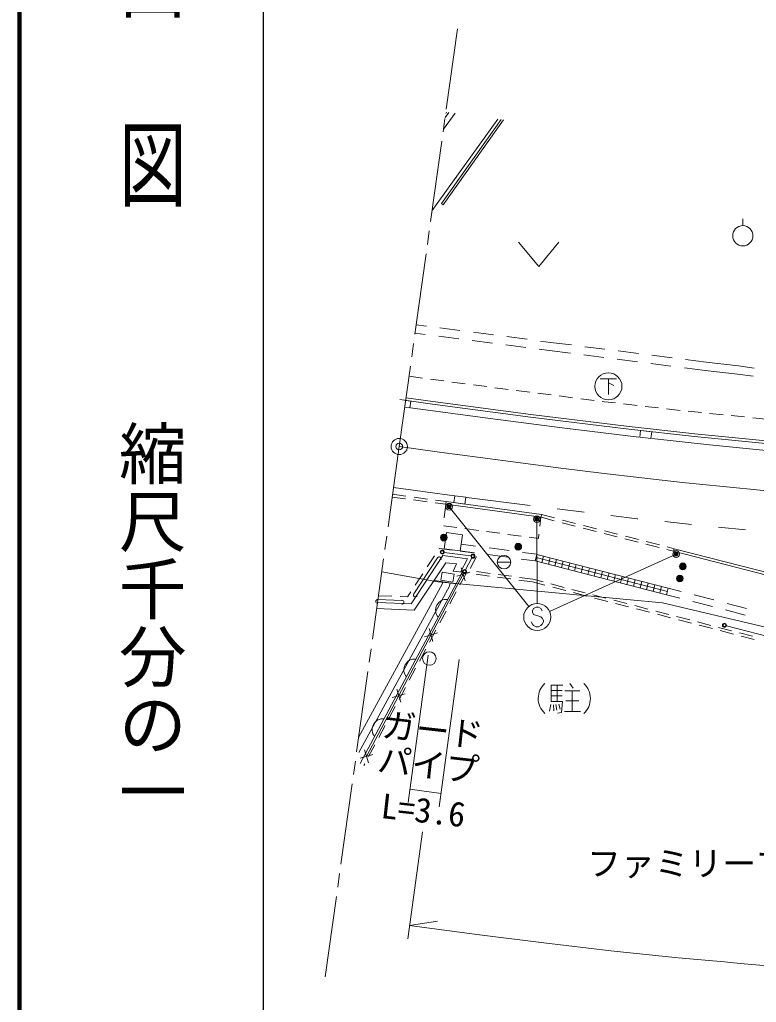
# Model space of a CAD drawing. Units: millimetres at full size, sheet at 1:1000; details may follow other scales. Extents: x 40000 to 680000, y 20000 to 380000.
# Drawn here: x 40000 to 94474, y 247905 to 320598 of the extents above; entities that cross this region are included whole.
import ezdxf
from ezdxf.enums import TextEntityAlignment as Align

# ---------------------------------------------------------------- set-up
doc = ezdxf.new("R2010")
doc.units = ezdxf.units.MM
doc.header["$LTSCALE"] = 1000
doc.header["$PDMODE"] = 32
doc.header["$PDSIZE"] = 500
doc.linetypes.add('CHAIN', pattern=[18.5, 12, -1.5, 3.5, -1.5])
for name, color, linetype, lineweight in [('M-BGD', 7, 'Continuous', 13), ('M-BGD-EXST', 7, 'Continuous', 13), ('M-BMK', 2, 'Continuous', 13), ('M-BMK-ROW', 7, 'Continuous', 13), ('M-BMK-SRVR', 3, 'Continuous', 13), ('M-STR-HTXT', 7, 'Continuous', 13), ('M-STR-STRC', 7, 'Continuous', 13), ('M-TTL', 2, 'Continuous', 140), ('M-TTL-BAND', 7, 'Continuous', 25)]:
    doc.layers.add(name, color=color, linetype=linetype, lineweight=lineweight)
doc.layers.add('M-BMK-HTXT', color=7, linetype='Continuous')
doc.styles.add('@ＭＳ ゴシック', font='')
doc.styles.add('ＭＳ ゴシック', font='')
doc.styles.get('@ＭＳ ゴシック').set_extended_font_data('@MS Gothic')
doc.styles.get('ＭＳ ゴシック').set_extended_font_data('MS Gothic')

msp = doc.modelspace()

# ---------------------------------------------------------------- linework, layer by layer
at = {"layer": 'M-BGD'}
for p, q in [((72213, 313672), (71340, 312489)), ((71743, 313738), (71460, 313348)), ((71504, 313664), (71574, 313761)), ((70995, 307160), (75348, 313239)), ((71192, 306993), (75614, 313203)), ((71315, 306906), (75782, 313180)), ((70503, 306487), (70995, 307160)), ((71192, 306993), (71315, 306906)), ((93474, 305363), (93474, 305863)), ((76879, 304146), (78379, 302346)), ((78379, 302346), (79879, 304146)), ((69237, 297409), (69997, 297310)), ((69323, 298023), (70079, 297924)), ((71071, 297795), (72558, 297601)), ((73550, 297472), (75037, 297278)), ((70989, 297181), (72476, 296987)), ((73468, 296858), (74955, 296664)), ((76029, 297149), (77517, 296955)), ((78508, 296826), (79265, 296728)), ((79265, 296728), (80797, 296533)), ((75947, 296535), (77434, 296341)), ((78426, 296212), (79186, 296113)), ((79186, 296113), (80720, 295918)), ((81789, 296407), (83277, 296218)), ((84269, 296093), (85758, 295904)), ((81712, 295792), (83200, 295603)), ((84192, 295477), (85680, 295289)), ((86672, 295163), (88160, 294974)), ((86750, 295778), (88238, 295589)), ((89230, 295463), (90762, 295269)), ((90762, 295269), (93165, 294979)), ((89152, 294848), (90686, 294653)), ((90686, 294653), (93088, 294364)), ((93165, 294979), (94325, 294829)), ((68792, 294214), (69783, 294082)), ((70378, 294003), (71369, 293871)), ((71964, 293792), (72955, 293660)), ((93088, 294364), (94247, 294214)), ((73550, 293581), (74541, 293449)), ((75136, 293370), (76127, 293238)), ((76722, 293162), (77714, 293037)), ((78309, 292961), (79301, 292835)), ((68543, 292431), (68920, 292381)), ((79897, 292760), (80889, 292634)), ((81484, 292558), (82476, 292433)), ((83071, 292357), (83243, 292335)), ((83243, 292335), (84065, 292241)), ((84661, 292173), (85654, 292059)), ((86250, 291990), (87244, 291877)), ((87840, 291808), (88833, 291694)), ((89430, 291628), (90425, 291528)), ((91022, 291468), (92017, 291368)), ((92614, 291308), (93609, 291208)), ((94206, 291148), (95201, 291048)), ((67547, 285287), (68538, 285152)), ((67574, 285485), (68565, 285351)), ((69132, 285072), (70123, 284937)), ((69160, 285270), (70151, 285135)), ((70745, 285054), (71537, 284946)), ((70718, 284856), (71510, 284748)), ((71510, 284748), (71400, 283754)), ((71537, 284946), (71510, 284748)), ((71510, 284748), (78564, 283784)), ((78466, 283129), (78541, 283788)), ((78563, 283783), (79532, 283534)), ((78591, 283982), (79559, 283734)), ((80141, 283584), (81109, 283336)), ((71344, 283166), (72335, 283032)), ((72929, 282951), (73920, 282817)), ((80113, 283385), (81082, 283136)), ((81663, 282987), (82632, 282738)), ((81690, 283186), (82659, 282938)), ((83240, 282789), (84209, 282540)), ((74515, 282737), (75506, 282603)), ((76101, 282523), (77092, 282389)), ((77686, 282308), (78362, 282217)), ((78362, 282217), (78398, 282533)), ((83213, 282589), (84181, 282340)), ((84762, 282191), (85731, 281943)), ((84790, 282391), (85758, 282142)), ((71010, 281449), (71035, 281487)), ((71035, 281487), (71982, 281363)), ((72650, 281791), (73718, 281649)), ((74709, 281518), (76196, 281321)), ((86312, 281793), (87281, 281545)), ((86339, 281993), (87308, 281744)), ((87862, 281395), (88348, 281271)), ((87889, 281595), (88397, 281464)), ((88397, 281464), (88348, 281271)), ((70132, 280111), (70681, 280947)), ((72577, 281285), (73568, 281156)), ((72583, 281296), (73621, 281158)), ((73771, 280875), (73304, 279991)), ((74613, 281026), (76100, 280829)), ((77091, 280698), (78130, 280560)), ((77188, 281189), (78255, 281048)), ((78130, 280560), (78254, 281044)), ((78192, 280802), (87894, 278300)), ((78254, 281044), (87956, 278542)), ((78614, 280435), (78739, 280919)), ((79098, 280310), (79223, 280794)), ((79582, 280185), (79707, 280670)), ((88348, 281271), (98323, 278712)), ((72652, 280047), (72945, 279091)), ((75317, 280468), (76317, 280468)), ((80066, 280061), (80191, 280545)), ((80550, 279936), (80675, 280420)), ((81035, 279811), (81159, 280295)), ((81519, 279686), (81644, 280170)), ((82003, 279561), (82128, 280045)), ((82487, 279436), (82612, 279920)), ((72710, 279714), (65184, 265562)), ((65649, 266103), (72798, 279569)), ((69254, 278774), (69803, 279610)), ((72320, 279422), (73277, 279715)), ((73030, 279678), (72560, 278795)), ((73157, 279662), (73131, 279666)), ((74742, 279443), (73752, 279580)), ((74781, 279640), (73791, 279777)), ((76327, 279224), (75337, 279361)), ((76366, 279421), (75376, 279557)), ((77912, 279005), (76922, 279142)), ((77951, 279201), (76960, 279338)), ((78707, 279005), (77951, 279201)), ((82971, 279311), (83096, 279796)), ((83455, 279187), (83580, 279671)), ((83940, 279062), (84064, 279546)), ((84424, 278937), (84549, 279421)), ((84908, 278812), (85033, 279296)), ((85392, 278687), (85517, 279171)), ((72224, 278852), (70691, 279105)), ((78834, 278766), (77912, 279005)), ((80256, 278604), (79288, 278855)), ((80383, 278364), (79415, 278615)), ((81805, 278202), (80837, 278453)), ((85876, 278562), (86001, 279047)), ((86360, 278438), (86485, 278922)), ((86845, 278313), (86969, 278797)), ((87329, 278188), (87454, 278672)), ((87956, 278542), (88917, 278295)), ((66527, 277978), (67527, 277941)), ((68126, 277919), (68679, 277899)), ((68679, 277899), (68924, 278273)), ((72279, 278265), (71809, 277382)), ((81932, 277963), (80964, 278214)), ((83354, 277801), (82386, 278052)), ((83481, 277561), (82513, 277812)), ((87831, 278058), (88813, 277805)), ((89885, 278045), (91338, 277670)), ((84902, 277399), (83934, 277650)), ((85029, 277160), (84061, 277411)), ((86451, 276998), (85483, 277249)), ((86578, 276758), (85610, 277009)), ((89781, 277555), (91234, 277180)), ((92306, 277420), (93758, 277045)), ((71528, 276852), (71058, 275969)), ((88000, 276596), (87032, 276847)), ((88127, 276357), (87159, 276608)), ((89549, 276195), (88581, 276446)), ((92202, 276931), (93654, 276556)), ((70269, 275558), (70562, 274602)), ((89676, 275955), (88708, 276206)), ((91098, 275793), (90130, 276044)), ((91225, 275554), (90257, 275804)), ((92646, 275392), (91678, 275643)), ((69937, 274934), (70893, 275227)), ((70776, 275440), (70307, 274557)), ((92773, 275152), (91805, 275403)), ((94195, 274990), (93227, 275241)), ((94322, 274750), (93354, 275001)), ((70025, 274027), (69555, 273144)), ((69274, 272614), (68804, 271731)), ((68523, 271202), (68053, 270319)), ((80175, 271362), (79301, 271362)), ((79301, 271362), (79301, 270165)), ((79738, 271362), (79738, 270165)), ((80673, 271482), (80924, 271154)), ((67554, 270445), (68510, 270738)), ((67886, 271070), (68179, 270114)), ((79301, 270979), (80121, 270979)), ((79301, 270575), (80115, 270575)), ((80312, 270958), (81432, 270958)), ((80864, 270958), (80864, 269417)), ((67771, 269789), (67302, 268906)), ((79279, 269941), (79175, 269433)), ((79301, 270165), (80148, 270165)), ((79471, 269914), (79503, 269460)), ((79645, 269941), (79733, 269509)), ((79880, 269968), (79957, 269581)), ((80148, 270165), (80055, 269351)), ((80394, 270214), (81350, 270214)), ((80055, 269351), (79777, 269302)), ((80296, 269417), (81465, 269417)), ((67020, 268376), (66550, 267493)), ((66269, 266964), (65799, 266081)), ((65171, 265957), (66127, 266250)), ((65503, 266582), (65796, 265625)), ((65518, 265551), (65449, 265421))]:
    msp.add_line(p, q, dxfattribs=at)
for points in [[(100858, 288772), (97181, 289048), (89906, 289759), (85053, 290302), (77784, 291196), (70536, 292158), (68105, 292489)], [(68920, 292381), (68855, 291887), (68474, 291937)], [(100873, 288971), (97199, 289247), (89927, 289958), (85077, 290500), (77809, 291395), (70563, 292356), (68570, 292627)], [(71537, 284946), (78591, 283982), (78564, 283784)], [(88397, 281464), (98356, 278910), (100801, 278703), (103234, 278526), (105655, 278358), (108107, 278214), (110525, 278070), (113580, 277936), (115935, 278334), (115968, 278137)], [(66458, 277480), (68942, 277389), (71281, 280950), (73118, 280710), (72598, 279727)], [(66395, 277027), (69172, 276907), (71503, 280419), (72312, 280331), (72065, 279789), (73131, 279666)], [(78130, 280560), (87831, 278058), (87956, 278542)], [(71287, 279029), (71255, 278881), (65067, 267504)], [(71825, 278911), (71776, 278687), (65079, 266376)]]:
    msp.add_lwpolyline(points, dxfattribs=at)
for points in [[(86734, 290108), (86677, 289610), (85862, 289702), (85919, 290200)], [(72111, 284871), (72182, 285381), (72989, 285267), (72917, 284758)], [(72583, 281296), (71398, 281457), (71562, 282651), (72746, 282489)], [(71148, 279133), (71243, 279723), (72135, 279580), (72040, 278990)]]:
    msp.add_lwpolyline(points, close=True, dxfattribs=at)
for centre, radius in [((93474, 304613), 750), ((75817, 280468), 500), ((70293, 273336), 500)]:
    msp.add_circle(centre, radius, dxfattribs=at)
for centre, radius, start, end in [((71570, 276906), 812, 84.61597, 219.37624), ((69223, 272492), 812, 84.61597, 219.37624), ((79830, 270384), 1485, 131.69789, 228.01917), ((80682, 270379), 1521, 312.86378, 47.4164), ((66875, 268077), 812, 84.61597, 219.37624)]:
    msp.add_arc(centre, radius, start, end, dxfattribs=at)
at = {"layer": 'M-BGD-EXST'}
for p, q in [((82937, 294026), (84137, 294026)), ((83537, 294026), (83537, 292876)), ((83537, 293726), (83937, 293526))]:
    msp.add_line(p, q, dxfattribs=at)
msp.add_circle((83537, 293476), 1000, dxfattribs=at)
at = {"layer": 'M-BMK'}
for p, q in [((71548, 313979), (72377, 319922)), ((71313, 312295), (71451, 313286)), ((70388, 305660), (71216, 311602)), ((70153, 303976), (70291, 304966)), ((69228, 297340), (70056, 303283)), ((68993, 295656), (69131, 296647)), ((68067, 289021), (68896, 294963)), ((68067, 289021), (67239, 283078)), ((67142, 282385), (67004, 281394)), ((66907, 280701), (66079, 274759)), ((65982, 274065), (65844, 273075)), ((65747, 272382), (64918, 266439)), ((64822, 265746), (64684, 264755)), ((64587, 264062), (63758, 258120)), ((63662, 257426), (63523, 256436)), ((63427, 255743), (62598, 249800))]:
    msp.add_line(p, q, dxfattribs=at)
at = {"layer": 'M-BMK', "linetype": 'CHAIN'}
msp.add_lwpolyline([(68067, 289021), (71055, 288609), (74043, 288202), (77032, 287804), (80023, 287418), (83016, 287046), (86011, 286693), (89009, 286361), (92009, 286055), (95011, 285776), (95348, 285747)], dxfattribs=at)
at = {"layer": 'M-BMK-ROW', "color": 30}
for p, q in [((66774, 279746), (70914, 279013)), ((70914, 279013), (84905, 277704)), ((84905, 277704), (87543, 277458)), ((87543, 277458), (105098, 273315))]:
    msp.add_line(p, q, dxfattribs=at)
at = {"layer": 'M-BMK-SRVR'}
msp.add_circle((68067, 289021), 600, dxfattribs=at)
msp.add_point((68067, 289021), dxfattribs=at)
at = {"layer": 'M-STR-HTXT'}
for p, q in [((71754, 284566), (77653, 277190)), ((78243, 283651), (78269, 277414)), ((88542, 281069), (79185, 276828)), ((70206, 273586), (68720, 262686)), ((72490, 273277), (71025, 262375)), ((68855, 263677), (71158, 263366)), ((69777, 260525), (68704, 252597)), ((68838, 253588), (70900, 253919))]:
    msp.add_line(p, q, dxfattribs=at)
msp.add_lwpolyline([(68838, 253588), (73795, 252929), (78755, 252303), (83722, 251723), (88695, 251206), (92122, 250896)], dxfattribs=at)
for centre, radius in [((71754, 284566), 150), ((71754, 284566), 120), ((71754, 284566), 90), ((71754, 284566), 60), ((71754, 284566), 30), ((71754, 284566), 20), ((78243, 283651), 150), ((78243, 283651), 120), ((78243, 283651), 90), ((78243, 283651), 60), ((78243, 283651), 30), ((78243, 283651), 20), ((88542, 281069), 150), ((88542, 281069), 120), ((88542, 281069), 90), ((88542, 281069), 60), ((88542, 281069), 30), ((88542, 281069), 20)]:
    msp.add_circle(centre, radius, dxfattribs=at)
msp.add_arc((131286, 674087), 425000, 264.71264, 274.75635, dxfattribs=at)
for p in [(71754, 284566), (78243, 283651), (88542, 281069)]:
    msp.add_point(p, dxfattribs=at)
at = {"layer": 'M-STR-STRC'}
for p, q in [((72147, 285365), (67646, 286002)), ((77747, 284652), (73037, 285257)), ((69140, 278132), (70898, 280798)), ((73371, 280928), (71399, 281193)), ((72972, 279901), (73448, 280776)), ((66490, 277707), (68270, 277643)), ((78001, 277051), (77910, 276869)), ((78182, 277142), (78001, 277051)), ((78364, 277142), (78182, 277142)), ((78546, 277051), (78364, 277142)), ((78637, 276869), (78546, 277051)), ((77910, 276869), (77910, 276778)), ((77910, 276778), (78001, 276596)), ((78001, 276596), (78546, 276414)), ((78546, 276414), (78637, 276323)), ((78637, 276323), (78728, 276142)), ((77910, 275869), (77819, 276051)), ((78001, 275778), (77910, 275869)), ((78182, 275687), (78001, 275778)), ((78364, 275687), (78182, 275687)), ((78546, 275778), (78364, 275687)), ((78637, 275869), (78546, 275778)), ((78728, 276051), (78637, 275869)), ((78728, 276142), (78728, 276051)), ((92263, 275763), (97762, 274319))]:
    msp.add_line(p, q, dxfattribs=at)
at = {"layer": 'M-STR-STRC', "lineweight": 20}
for p, q in [((81741, 284163), (79756, 284406)), ((85673, 283682), (83726, 283921)), ((85712, 283678), (85673, 283682)), ((89689, 283257), (87700, 283468)), ((93670, 282861), (91678, 283047))]:
    msp.add_line(p, q, dxfattribs=at)
at = {"layer": 'M-STR-STRC'}
for points in [[(68896, 291878), (74789, 291084), (80324, 290374), (85793, 289717)], [(86734, 289604), (91007, 289140), (94963, 288762), (99319, 288377), (105579, 287926)]]:
    msp.add_lwpolyline(points, dxfattribs=at)
for centre, radius in [((71369, 282283), 250), ((71369, 282283), 204), ((71369, 282283), 159), ((71369, 282283), 114), ((71369, 282283), 68.2), ((71369, 282283), 22.7), ((71250, 281213), 150), ((71250, 281213), 120), ((76867, 281611), 250), ((76867, 281611), 204), ((76867, 281611), 159), ((76867, 281611), 114), ((76867, 281611), 68.2), ((76867, 281611), 22.7), ((71250, 281213), 100), ((73519, 280908), 150), ((73519, 280908), 120), ((73519, 280908), 100), ((72900, 279769), 150), ((72900, 279769), 120), ((72900, 279769), 100), ((89042, 280150), 250), ((89042, 280150), 204), ((89042, 280150), 159), ((89042, 280150), 114), ((89042, 280150), 68.2), ((89042, 280150), 22.7), ((88817, 279256), 250), ((88817, 279256), 204), ((88817, 279256), 159), ((88817, 279256), 114), ((88817, 279256), 68.2), ((88817, 279256), 22.7), ((78273, 276414), 1000), ((92117, 275801), 150), ((92117, 275801), 120), ((92117, 275801), 100)]:
    msp.add_circle(centre, radius, dxfattribs=at)
for centre, start, end in [((71023, 280716), 326.59908, 146.59908), ((66484, 277558), 87.94066, 267.94066), ((69265, 278050), 146.59908, 326.59908), ((68265, 277494), 267.94066, 87.94066)]:
    msp.add_arc(centre, 150, start, end, dxfattribs=at)
at = {"layer": 'M-TTL'}
msp.add_line((40000, 380000), (40000, 20000), dxfattribs=at)
at = {"layer": 'M-TTL-BAND'}
msp.add_line((58000, 370000), (58000, 20000), dxfattribs=at)

# ---------------------------------------------------------------- texts
at = {"layer": 'M-BMK-HTXT', "style": 'ＭＳ ゴシック'}
msp.add_text('ファミリーマート周南下上店', height=1833, dxfattribs=at).set_placement((98213, 256715), align=Align.BOTTOM_CENTER)
at = {"layer": 'M-STR-HTXT', "style": 'ＭＳ ゴシック'}
for s, p in [('ガード', (70384, 266594)), ('パイプ', (70062, 264018))]:
    msp.add_text(s, height=1833, rotation=353.636, dxfattribs=at).set_placement(p, align=Align.BOTTOM_CENTER)
msp.add_text('L=3.6', height=1833, rotation=353.636, dxfattribs=at).set_placement((69951, 263025), align=Align.TOP_CENTER)
at = {"layer": 'M-TTL-BAND', "style": '@ＭＳ ゴシック', "width": 1.4}
msp.add_text('平  面  図', height=3666, rotation=270, dxfattribs=at).set_placement((49777, 306475), align=Align.MIDDLE_RIGHT)
at = {"layer": 'M-TTL-BAND', "style": '@ＭＳ ゴシック'}
msp.add_text('縮尺千分の一', height=3666, rotation=270, dxfattribs=at).set_placement((49777, 261030), align=Align.MIDDLE_RIGHT)

doc.saveas('drawing.dxf')
